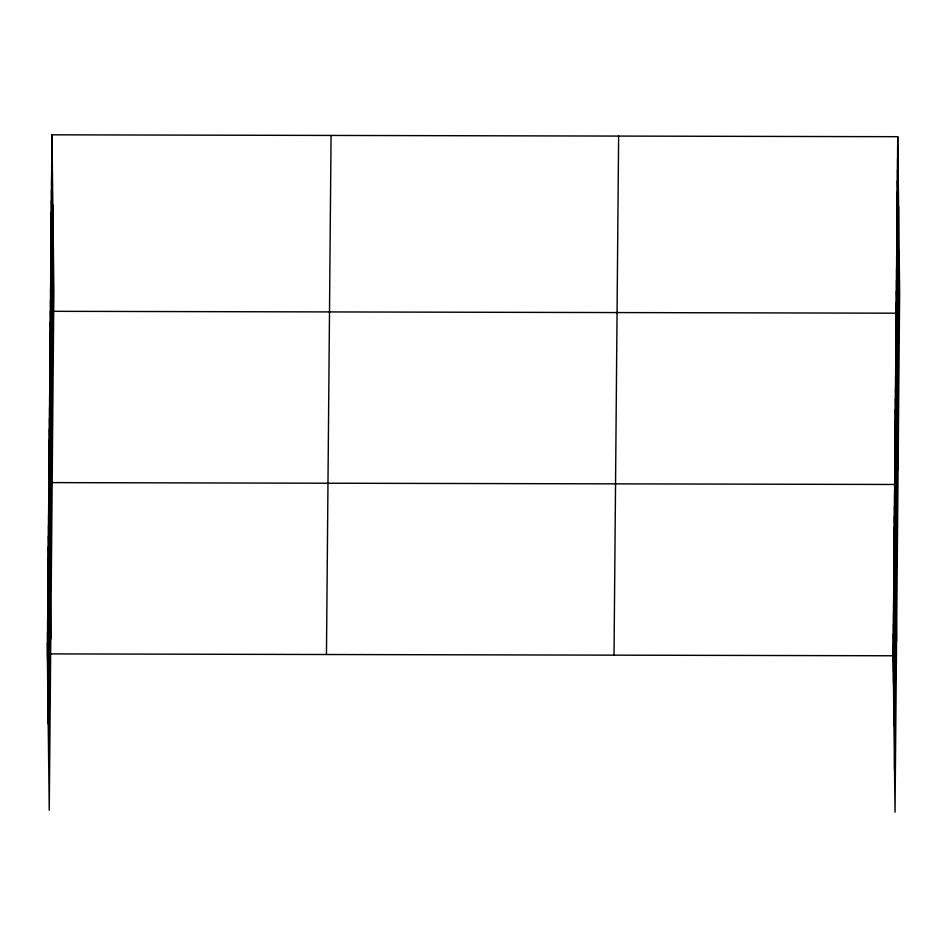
<?xml version="1.0" encoding="UTF-8"?>
<svg xmlns="http://www.w3.org/2000/svg" width="947" height="947" viewBox="0 0 947 947"><rect width="100%" height="100%" fill="white"/><g stroke="black" fill="none" stroke-linecap="round" stroke-linejoin="round"><path stroke-width="1.42" d="M51.967 134.817L53.872 291.226L49.256 810.301L47.35 653.892L51.967 134.817L897.744 136.699L899.65 293.108L895.033 812.183L893.128 655.774L897.744 136.699M47.681 681.331L52.298 162.257M48.202 723.899L52.819 204.824M48.747 767.745L53.352 248.67M326.455 654.507L331.071 135.445M614.023 655.146L618.628 136.072M893.459 683.213L898.076 164.139M893.98 725.769L898.596 206.695M894.524 769.615L899.129 250.553M47.35 653.892L893.128 655.774M897.638 147.732L897.981 175.171M897.543 158.753L897.874 186.204M897.448 169.785L897.78 197.225M897.342 180.818L897.685 208.257M897.247 191.85L897.578 219.29M897.152 202.883L897.484 230.322M897.058 213.904L897.389 241.355M896.951 224.936L897.294 252.376M896.856 235.969L897.188 263.408M896.762 247.001L897.093 274.441M896.655 258.034L896.998 285.473M896.56 269.055L896.904 296.506M896.466 280.087L896.797 307.526M896.371 291.12L896.702 318.559M896.264 302.152L896.608 329.592M898.087 469.594L896.17 313.185L50.392 311.303L52.31 467.711M896.075 323.886L896.407 351.325M895.98 334.587L896.312 362.038M895.886 345.3L896.217 372.739M895.791 356.001L896.122 383.452M895.696 366.714L896.028 394.153M895.602 377.415L895.933 404.854M895.507 388.116L895.838 415.567M895.412 398.829L895.744 426.268M895.317 409.53L895.649 436.981M895.223 420.243L895.554 447.682M895.128 430.944L895.46 458.384M895.033 441.645L895.365 469.096M894.939 452.358L895.27 479.798M894.844 463.059L895.175 490.51M894.749 473.772L895.081 501.212M896.56 640.882L894.655 484.473L48.877 482.603L50.783 639.012M894.56 495.174L894.891 522.626M894.453 505.887L894.797 533.327M894.359 516.588L894.702 544.04M894.264 527.301L894.607 554.741M894.169 538.003L894.513 565.442M894.075 548.704L894.418 576.155M893.98 559.417L894.323 586.856M893.885 570.118L894.228 597.569M893.79 580.831L894.134 608.27M893.696 591.532L894.039 618.971M893.601 602.245L893.932 629.684M893.506 612.946L893.838 640.385M893.412 623.647L893.743 651.098M893.317 634.36L893.648 661.799M893.222 645.061L893.554 672.5M51.86 145.85L52.203 173.289M51.765 156.882L52.097 184.322M51.671 167.915L52.002 195.354M51.564 178.936L51.907 206.387M51.469 189.968L51.813 217.408M51.375 201.001L51.706 228.44M51.28 212.033L51.612 239.473M51.174 223.066L51.517 250.505M51.079 234.087L51.41 261.538M50.984 245.119L51.316 272.57M50.889 256.152L51.221 283.591M50.783 267.184L51.126 294.624M50.688 278.217L51.02 305.656M50.593 289.249L50.925 316.689M50.487 300.27L50.83 327.721M50.298 322.016L50.629 349.455M50.203 332.717L50.534 360.156M50.108 343.418L50.44 370.869M50.013 354.131L50.345 381.57M49.919 364.832L50.25 392.271M49.824 375.545L50.155 402.984M49.729 386.246L50.061 413.685M49.635 396.947L49.966 424.398M49.54 407.66L49.871 435.099M49.445 418.361L49.777 445.8M49.351 429.074L49.682 456.513M49.256 439.775L49.587 467.214M49.161 450.476L49.493 477.927M49.066 461.189L49.398 488.628M48.972 471.89L49.303 499.329M48.782 493.304L49.114 520.743M48.676 504.005L49.019 531.456M48.581 514.718L48.924 542.158M48.486 525.419L48.83 552.859M48.392 536.132L48.735 563.572M48.297 546.833L48.64 574.273M48.202 557.534L48.546 584.986M48.108 568.247L48.451 595.687M48.013 578.948L48.356 606.388M47.918 589.661L48.261 617.101M47.824 600.362L48.155 627.802M47.729 611.064L48.06 638.515M47.634 621.777L47.966 649.216M47.539 632.478L47.871 659.917M47.445 643.191L47.776 670.63"/></g></svg>
